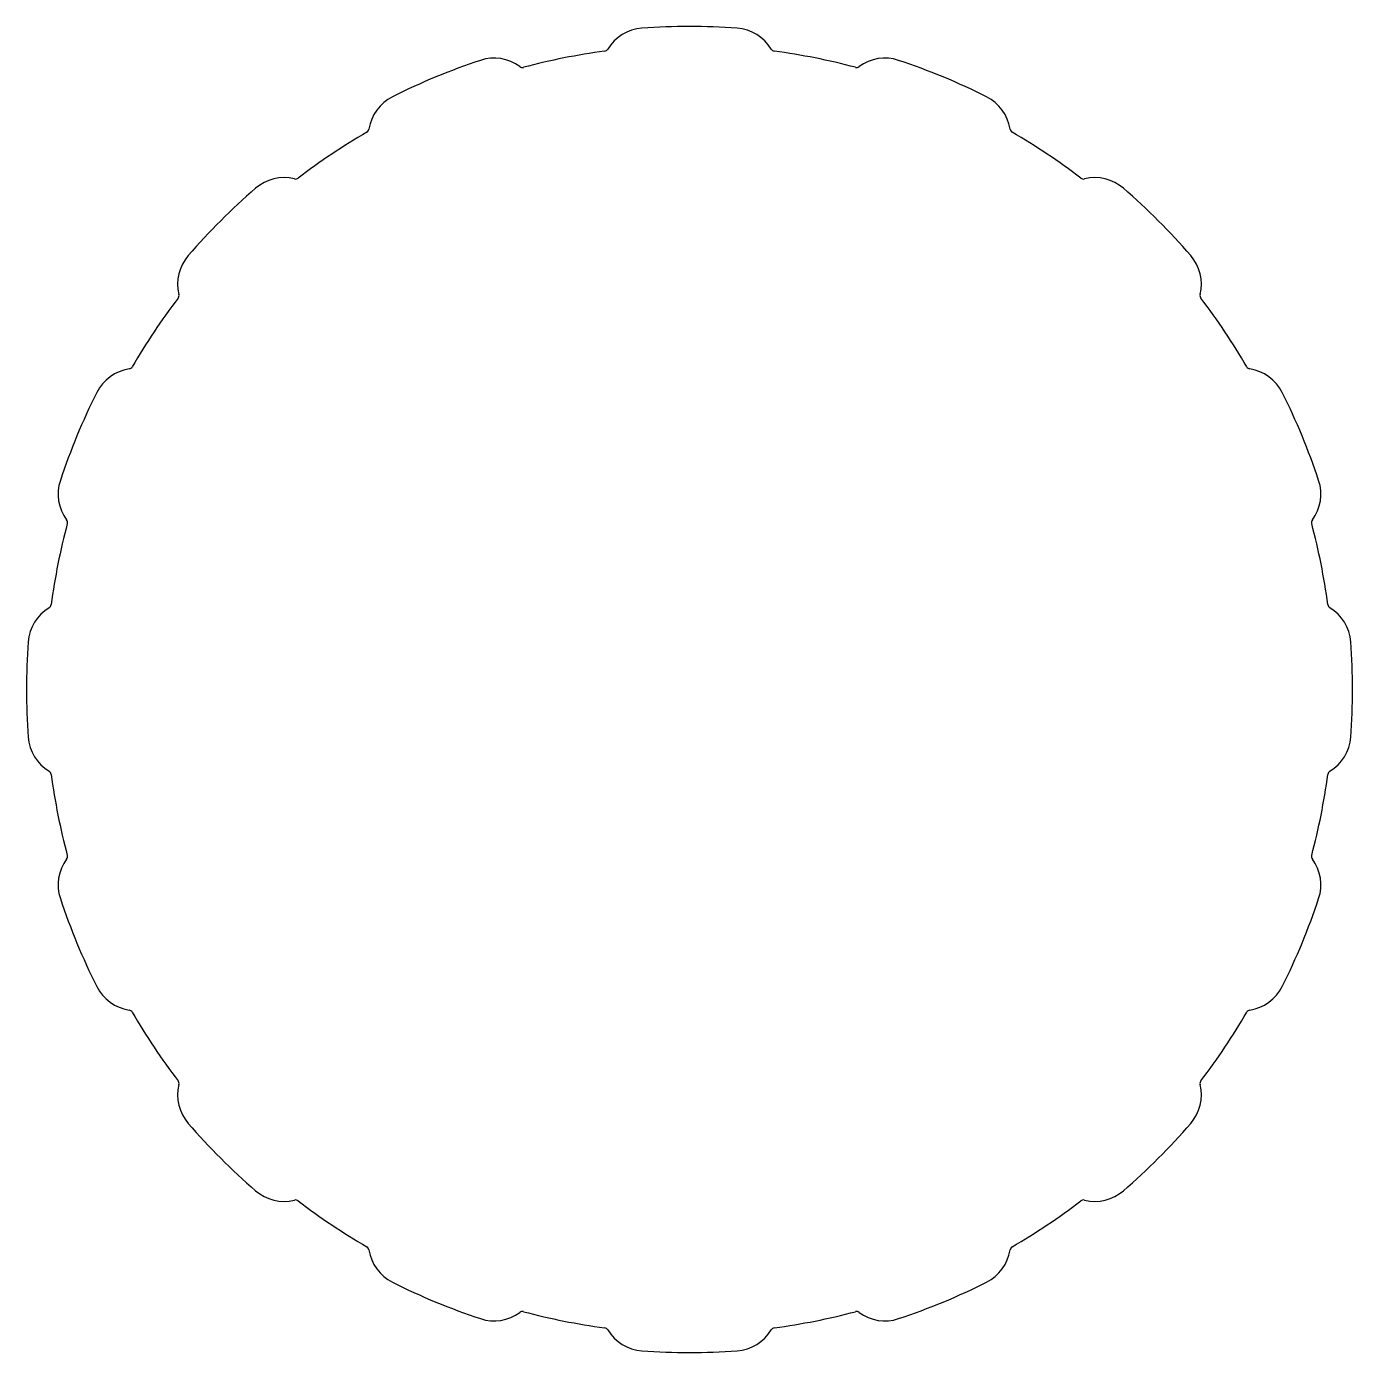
# Model space of a CAD drawing. Extents: x -0.61 to 0.61, y -0.61 to 0.61.
import ezdxf

# ---------------------------------------------------------------- set-up
doc = ezdxf.new("R2010")
doc.units = 0
doc.header["$MEASUREMENT"] = 0
doc.layers.get('0').update_dxf_attribs({"linetype": 'CONTINUOUS'})

msp = doc.modelspace()

# ---------------------------------------------------------------- linework, layer by layer
at = {"color": 94, "linetype": 'CONTINUOUS'}
for centre, radius, start, end in [((0, 0), 0.6085, 85.887, 94.113), ((-0.0408, 0.567), 0.04, 94.113, 148.8302), ((0.0408, 0.567), 0.04, 31.1698, 85.887), ((0, 0), 0.591, 97.5738, 104.9262), ((-0.0784, 0.5898), 0.004, 277.5738, 328.8302), ((0.0784, 0.5898), 0.004, 211.1698, 262.4262), ((0, 0), 0.591, 75.0738, 82.4262), ((0, 0), 0.6085, 108.387, 116.613), ((-0.1793, 0.5395), 0.04, 53.6698, 108.387), ((0.1793, 0.5395), 0.04, 71.613, 126.3302), ((0, 0), 0.6085, 63.387, 71.613), ((-0.1533, 0.5749), 0.004, 233.6698, 284.9262), ((0.1533, 0.5749), 0.004, 255.0738, 306.3302), ((-0.2547, 0.5083), 0.04, 116.613, 171.3302), ((0.2547, 0.5083), 0.04, 8.6698, 63.387), ((0, 0), 0.591, 120.0738, 127.4262), ((-0.2982, 0.5149), 0.004, 300.0738, 351.3302), ((0.2982, 0.5149), 0.004, 188.6698, 239.9262), ((0, 0), 0.591, 52.5738, 59.9262), ((-0.3721, 0.4298), 0.04, 76.1698, 130.887), ((-0.3616, 0.4725), 0.004, 256.1698, 307.4262), ((0.3616, 0.4725), 0.004, 232.5738, 283.8302), ((0.3721, 0.4298), 0.04, 49.113, 103.8302), ((0, 0), 0.6085, 130.887, 139.113), ((0, 0), 0.6085, 40.887, 49.113), ((-0.4298, 0.3721), 0.04, 139.113, 193.8302), ((0.4298, 0.3721), 0.04, 346.1698, 40.887), ((0, 0), 0.591, 142.5738, 149.9262), ((-0.4725, 0.3616), 0.004, 322.5738, 13.8302), ((0.4725, 0.3616), 0.004, 166.1698, 217.4262), ((0, 0), 0.591, 30.0738, 37.4262), ((-0.5083, 0.2547), 0.04, 98.6698, 153.387), ((-0.5149, 0.2982), 0.004, 278.6698, 329.9262), ((0.5149, 0.2982), 0.004, 210.0738, 261.3302), ((0.5083, 0.2547), 0.04, 26.613, 81.3302), ((0, 0), 0.6085, 153.387, 161.613), ((0, 0), 0.6085, 18.387, 26.613), ((-0.5395, 0.1793), 0.04, 161.613, 216.3302), ((0.5395, 0.1793), 0.04, 323.6698, 18.387), ((0, 0), 0.591, 165.0738, 172.4262), ((-0.5749, 0.1533), 0.004, 345.0738, 36.3302), ((0.5749, 0.1533), 0.004, 143.6698, 194.9262), ((0, 0), 0.591, 7.5738, 14.9262), ((-0.567, 0.0408), 0.04, 121.1698, 175.887), ((-0.5898, 0.0784), 0.004, 301.1698, 352.4262), ((0.5898, 0.0784), 0.004, 187.5738, 238.8302), ((0.567, 0.0408), 0.04, 4.113, 58.8302), ((0, 0), 0.6085, 175.887, 184.113), ((0, 0), 0.6085, 355.887, 4.113), ((-0.567, -0.0408), 0.04, 184.113, 238.8302), ((0.567, -0.0408), 0.04, 301.1698, 355.887), ((-0.5898, -0.0784), 0.004, 7.5738, 58.8302), ((0, 0), 0.591, 187.5738, 194.9262), ((0, 0), 0.591, 345.0738, 352.4262), ((0.5898, -0.0784), 0.004, 121.1698, 172.4262), ((-0.5395, -0.1793), 0.04, 143.6698, 198.387), ((-0.5749, -0.1533), 0.004, 323.6698, 14.9262), ((0.5749, -0.1533), 0.004, 165.0738, 216.3302), ((0.5395, -0.1793), 0.04, 341.613, 36.3302), ((0, 0), 0.6085, 198.387, 206.613), ((0, 0), 0.6085, 333.387, 341.613), ((-0.5083, -0.2547), 0.04, 206.613, 261.3302), ((0.5083, -0.2547), 0.04, 278.6698, 333.387), ((-0.5149, -0.2982), 0.004, 30.0738, 81.3302), ((0, 0), 0.591, 210.0738, 217.4262), ((0, 0), 0.591, 322.5738, 329.9262), ((0.5149, -0.2982), 0.004, 98.6698, 149.9262), ((-0.4298, -0.3721), 0.04, 166.1698, 220.887), ((-0.4725, -0.3616), 0.004, 346.1698, 37.4262), ((0.4298, -0.3721), 0.04, 319.113, 13.8302), ((0.4725, -0.3616), 0.004, 142.5738, 193.8302), ((0, 0), 0.6085, 220.887, 229.113), ((0, 0), 0.6085, 310.887, 319.113), ((-0.3721, -0.4298), 0.04, 229.113, 283.8302), ((0.3721, -0.4298), 0.04, 256.1698, 310.887), ((-0.3616, -0.4725), 0.004, 52.5738, 103.8302), ((0, 0), 0.591, 232.5738, 239.9262), ((0, 0), 0.591, 300.0738, 307.4262), ((0.3616, -0.4725), 0.004, 76.1698, 127.4262), ((-0.2982, -0.5149), 0.004, 8.6698, 59.9262), ((-0.2547, -0.5083), 0.04, 188.6698, 243.387), ((0.2547, -0.5083), 0.04, 296.613, 351.3302), ((0.2982, -0.5149), 0.004, 120.0738, 171.3302), ((0, 0), 0.6085, 243.387, 251.613), ((0, 0), 0.6085, 288.387, 296.613), ((-0.1793, -0.5395), 0.04, 251.613, 306.3302), ((-0.1533, -0.5749), 0.004, 75.0738, 126.3302), ((0, 0), 0.591, 255.0738, 262.4262), ((0, 0), 0.591, 277.5738, 284.9262), ((0.1533, -0.5749), 0.004, 53.6698, 104.9262), ((0.1793, -0.5395), 0.04, 233.6698, 288.387), ((-0.0784, -0.5898), 0.004, 31.1698, 82.4262), ((-0.0408, -0.567), 0.04, 211.1698, 265.887), ((0.0408, -0.567), 0.04, 274.113, 328.8302), ((0.0784, -0.5898), 0.004, 97.5738, 148.8302), ((0, 0), 0.6085, 265.887, 274.113)]:
    msp.add_arc(centre, radius, start, end, dxfattribs=at)

doc.saveas('drawing.dxf')
